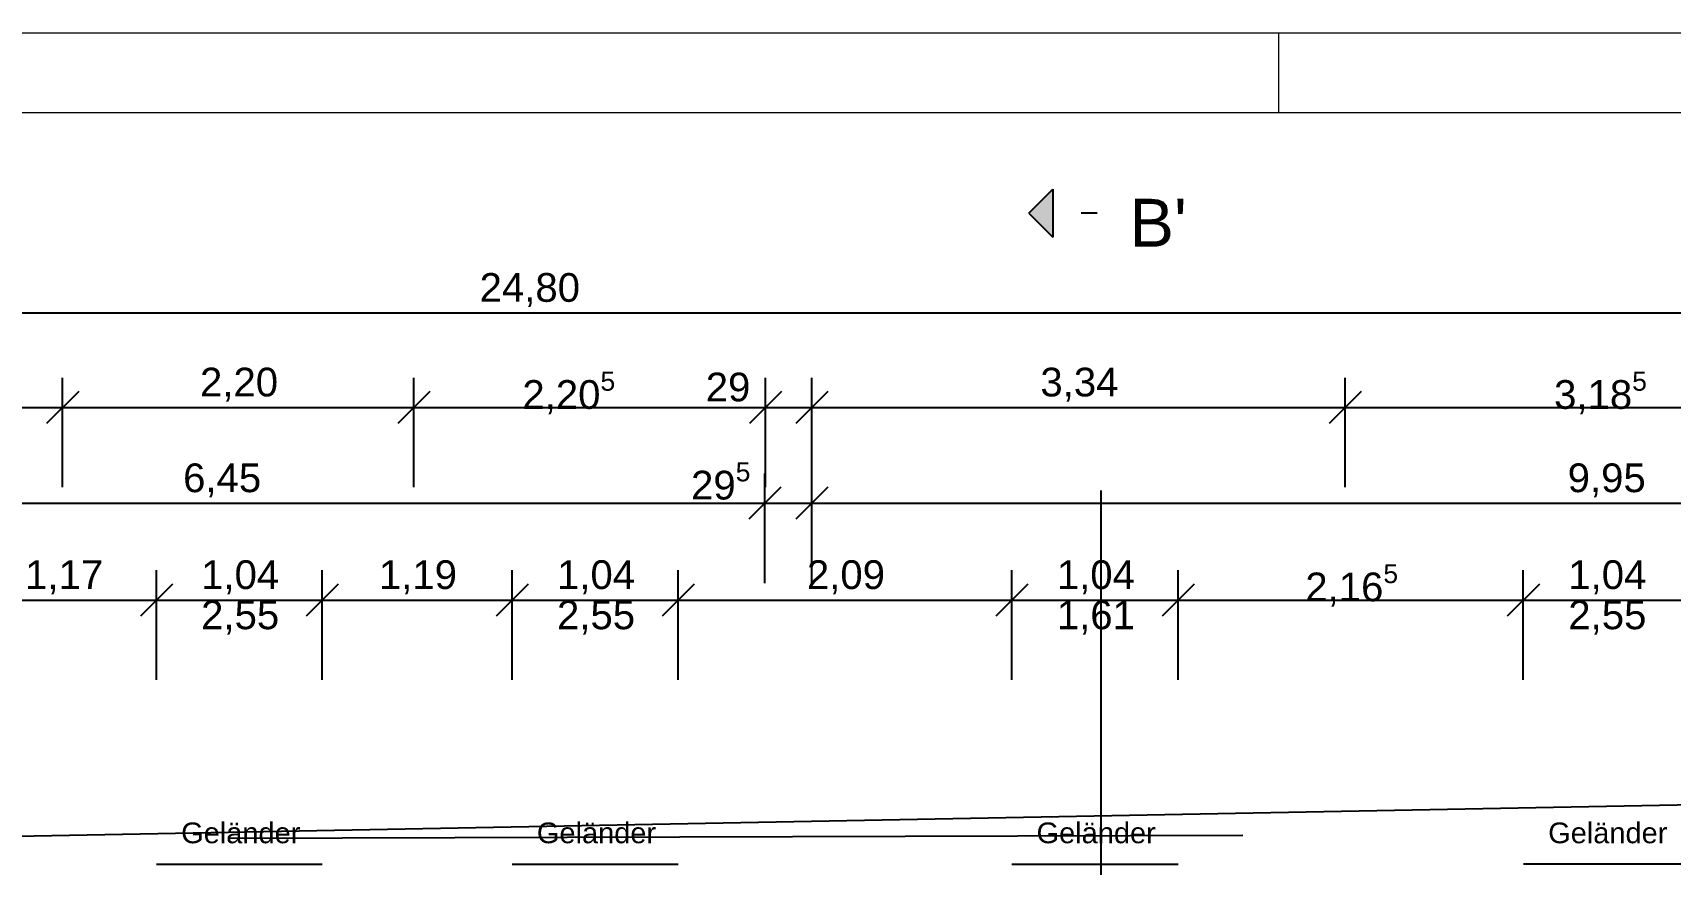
# Model space of a CAD drawing. Header units: centimetres. Extents: x 0 to 44.8, y 0 to 29.7.
# Drawn here: x 15.19 to 25.45, y 24.49 to 29.7 of the extents above; entities that cross this region are included whole.
import ezdxf
from ezdxf.xclip import XClip

# ---------------------------------------------------------------- set-up
doc = ezdxf.new("R2010")
doc.units = ezdxf.units.CM
doc.header["$MEASUREMENT"] = 0
doc.header["$XCLIPFRAME"] = 0
doc.linetypes.add('Strichlinie_ lang', pattern=[1.058333, 0.635, -0.423333])
doc.linetypes.add('Strichpunktlinie', pattern=[0.670278, 0.352778, -0.176389, 0, -0.141111])
for name, color, linetype in [('A-Bemaßung 1_100', 7, 'Continuous'), ('A-Fenster Türen', 7, 'Continuous'), ('A-Schnittlinien.Marker', 7, 'Continuous'), ('Ebene 8001', 7, 'Continuous'), ('FENSTERÖFFNUNG', 7, 'Continuous'), ('Layout-Plankopf.Layout', 7, 'Continuous'), ('Layout-Zeichnung.Layout', 7, 'Continuous')]:
    doc.layers.add(name, color=color, linetype=linetype)
doc.styles.add('ERSTELLTER_STIL_3', font='')
doc.styles.get('ERSTELLTER_STIL_3').set_extended_font_data('Arial')

# ---------------------------------------------------------------- blocks, each defined once
blk = doc.blocks.new('Planrahmen 25[1]', base_point=(42, 0))
at = {"layer": 'Layout-Plankopf.Layout', "color": 7, "linetype": 'Continuous', "lineweight": 13, "ltscale": 10}
for p, q in [((0, 29.7), (42, 29.7)), ((23, 29.7), (23, 29.2)), ((2, 29.2), (41.5, 29.2))]:
    blk.add_line(p, q, dxfattribs=at)
blk = doc.blocks.new('Zeichnung_2_1', base_point=(5.879, 14.235))
at = {"layer": 'A-Schnittlinien.Marker', "linetype": 'Continuous', "lineweight": 0, "true_color": 0x000000}
blk.add_hatch(color=18, dxfattribs=at).paths.add_polyline_path([(21.435, 28.569), (21.585, 28.419), (21.585, 28.719)])
at = {"layer": 'A-Bemaßung 1_100', "color": 7, "linetype": 'Continuous', "lineweight": 25, "ltscale": 10}
for p, q in [((5.901, 27.944), (30.703, 27.944)), ((15.381, 26.851), (15.381, 27.538)), ((17.582, 26.851), (17.582, 27.538)), ((19.785, 26.851), (19.785, 27.538)), ((20.076, 26.851), (20.076, 27.538)), ((23.418, 26.851), (23.418, 27.538)), ((15.482, 27.451), (15.281, 27.251)), ((17.682, 27.451), (17.482, 27.251)), ((19.885, 27.451), (19.685, 27.251)), ((20.177, 27.451), (19.976, 27.251)), ((23.519, 27.451), (23.318, 27.251)), ((13.333, 27.351), (15.381, 27.351)), ((15.381, 27.351), (17.582, 27.351)), ((17.582, 27.351), (19.785, 27.351)), ((19.785, 27.351), (20.076, 27.351)), ((20.076, 27.351), (23.418, 27.351)), ((23.418, 27.351), (26.605, 27.351)), ((19.782, 26.251), (19.782, 26.938)), ((20.076, 26.251), (20.076, 26.938)), ((19.882, 26.851), (19.682, 26.651)), ((20.177, 26.851), (19.976, 26.651)), ((13.333, 26.751), (19.782, 26.751)), ((19.782, 26.751), (20.076, 26.751)), ((20.076, 26.751), (30.027, 26.751)), ((15.969, 25.644), (15.969, 26.332)), ((17.007, 25.644), (17.007, 26.332)), ((18.199, 25.644), (18.199, 26.332)), ((19.239, 25.644), (19.239, 26.332)), ((21.329, 25.644), (21.329, 26.332)), ((22.371, 25.644), (22.371, 26.332)), ((24.534, 25.644), (24.534, 26.332)), ((16.07, 26.244), (15.869, 26.044)), ((17.107, 26.244), (16.907, 26.044)), ((18.299, 26.244), (18.098, 26.044)), ((19.339, 26.244), (19.138, 26.044)), ((21.43, 26.244), (21.229, 26.044)), ((22.471, 26.244), (22.271, 26.044)), ((24.635, 26.244), (24.434, 26.044)), ((14.802, 26.144), (15.969, 26.144)), ((15.969, 26.144), (17.007, 26.144)), ((17.007, 26.144), (18.199, 26.144)), ((18.199, 26.144), (19.239, 26.144)), ((19.239, 26.144), (21.329, 26.144)), ((21.329, 26.144), (22.371, 26.144)), ((22.371, 26.144), (24.534, 26.144)), ((24.534, 26.144), (25.576, 26.144))]:
    blk.add_line(p, q, dxfattribs=at)
at = {"layer": 'A-Schnittlinien.Marker', "color": 7, "linetype": 'Continuous', "lineweight": 25, "ltscale": 10}
for p, q in [((21.435, 28.569), (21.585, 28.719)), ((21.585, 28.719), (21.585, 28.419)), ((21.435, 28.569), (21.585, 28.419))]:
    blk.add_line(p, q, dxfattribs=at)
at = {"layer": 'A-Schnittlinien.Marker', "color": 7, "linetype": 'Strichpunktlinie', "lineweight": 25, "ltscale": 10, "flags": 128}
blk.add_lwpolyline([(21.585, 10.002), (21.889, 10.002), (21.889, 28.569), (21.585, 28.569)], dxfattribs=at)
at = {"layer": 'Ebene 8001', "color": 7, "linetype": 'Continuous', "lineweight": 25, "ltscale": 10, "flags": 128}
blk.add_lwpolyline([(30.939, 14.971), (30.923, 24.962), (5.901, 24.488)], dxfattribs=at)
at = {"layer": 'FENSTERÖFFNUNG', "color": 7, "linetype": 'Continuous', "lineweight": 25, "ltscale": 10}
for p, q in [((15.969, 24.488), (17.007, 24.488)), ((18.199, 24.488), (19.239, 24.488)), ((21.329, 24.488), (22.371, 24.488)), ((25.576, 24.488), (24.536, 24.488))]:
    blk.add_line(p, q, dxfattribs=at)
at = {"layer": 'Layout-Zeichnung.Layout', "color": 7, "linetype": 'Strichlinie_ lang', "lineweight": 25, "ltscale": 10}
blk.add_line((5.844, 24.619), (30.759, 24.696), dxfattribs=at)
at = {"layer": 'A-Bemaßung 1_100', "color": 7, "linetype": 'Continuous', "lineweight": 25, "char_height": 0.18, "attachment_point": 7, "style": 'ERSTELLTER_STIL_3'}
for s, insert, width in [('\\A1;{\\pql;\\fArial|b0|i0|c0|p38;24,80}', (17.994, 27.98), 0.6155), ('\\A1;{\\pql;\\fArial|b0|i0|c0|p38;2,20}', (16.242, 27.387), 0.4789), ('\\A1;{\\pql;\\fArial|b0|i0|c0|p38;3,34}', (21.508, 27.387), 0.4789), ('\\A1;{\\pql;\\fArial|b0|i0|c0|p38;29}', (19.411, 27.387), 0.27319), ('\\A1;{\\pql;\\fArial|b0|i0|c0|p38;6,45}', (16.136, 26.787), 0.4789), ('\\A1;{\\pql;\\fArial|b0|i0|c0|p38;9,95}', (24.812, 26.787), 0.4789), ('\\A1;{\\pql;\\fArial|b0|i0|c0|p38;1,17}', (15.146, 26.18), 0.4789), ('\\A1;{\\pql;\\fArial|b0|i0|c0|p38;1,04}', (16.249, 26.18), 0.4789), ('\\A1;{\\pql;\\fArial|b0|i0|c0|p38;1,19}', (17.363, 26.18), 0.4789), ('\\A1;{\\pql;\\fArial|b0|i0|c0|p38;1,04}', (18.479, 26.18), 0.4789), ('\\A1;{\\pql;\\fArial|b0|i0|c0|p38;2,09}', (20.045, 26.18), 0.4789), ('\\A1;{\\pql;\\fArial|b0|i0|c0|p38;1,04}', (21.611, 26.18), 0.4789), ('\\A1;{\\pql;\\fArial|b0|i0|c0|p38;1,04}', (24.816, 26.18), 0.4789), ('\\A1;{\\pql;\\fArial|b0|i0|c0|p38;2,55}', (16.249, 25.928), 0.4789), ('\\A1;{\\pql;\\fArial|b0|i0|c0|p38;2,55}', (18.479, 25.928), 0.4789), ('\\A1;{\\pql;\\fArial|b0|i0|c0|p38;1,61}', (21.611, 25.928), 0.4789), ('\\A1;{\\pql;\\fArial|b0|i0|c0|p38;2,55}', (24.816, 25.928), 0.4789)]:
    blk.add_mtext(s, dxfattribs=dict(at, insert=insert, width=width))
for s, insert in [('\\A1;{\\pql;\\fArial|b0|i0|c0|p38;2,20\\fArial|b0|i0|c0|p38;\\A1{\\H.66x;\\S5^  ;}}', (18.262, 27.29)), ('\\A1;{\\pql;\\fArial|b0|i0|c0|p38;3,18\\fArial|b0|i0|c0|p38;\\A1{\\H.66x;\\S5^  ;}}', (24.727, 27.29)), ('\\A1;{\\pql;\\fArial|b0|i0|c0|p38;29\\fArial|b0|i0|c0|p38;\\A1{\\H.66x;\\S5^  ;}}', (19.319, 26.722)), ('\\A1;{\\pql;\\fArial|b0|i0|c0|p38;2,16\\fArial|b0|i0|c0|p38;\\A1{\\H.66x;\\S5^  ;}}', (23.168, 26.084))]:
    blk.add_mtext(s, dxfattribs=dict(at, insert=insert))
at = {"layer": 'A-Fenster Türen', "color": 7, "linetype": 'Continuous', "lineweight": 25, "char_height": 0.13, "attachment_point": 1, "style": 'ERSTELLTER_STIL_3'}
for insert in [(16.124, 24.75), (18.353, 24.75), (21.484, 24.75), (24.69, 24.75)]:
    blk.add_mtext('\\A1;{\\pql;\\fArial|b0|i0|c0|p38;Geländer}', dxfattribs=dict(at, insert=insert))
at = {"layer": 'A-Schnittlinien.Marker', "color": 7, "linetype": 'Continuous', "lineweight": 25, "insert": (22.066, 28.659), "char_height": 0.3, "attachment_point": 1, "style": 'ERSTELLTER_STIL_3'}
blk.add_mtext("\\A1;{\\pql;\\fArial|b0|i0|c0|p38;B\\fArial|b0|i0|c0|p38;'}", dxfattribs=at)

msp = doc.modelspace()

# ---------------------------------------------------------------- block references
at = {"layer": 'Layout-Plankopf.Layout', "color": 7, "linetype": 'Continuous', "lineweight": 18, "ltscale": 10}
msp.add_blockref('Planrahmen 25[1]', (42, 0), dxfattribs=at)
at = {"layer": 'Layout-Zeichnung.Layout', "color": 7, "linetype": 'Continuous', "lineweight": 13, "ltscale": 10}
ref = msp.add_blockref('Zeichnung_2_1', (5.879, 14.235), dxfattribs=at)
XClip(ref).set_block_clipping_path([(2.0947370422, 4.75), (31.8677575381, 4.75), (31.8677575381, 14.1746023922), (35.5648185099, 14.1746023922), (35.5648185099, 28.9012013627), (2.0947370422, 28.9012013627)])

doc.saveas('drawing.dxf')
